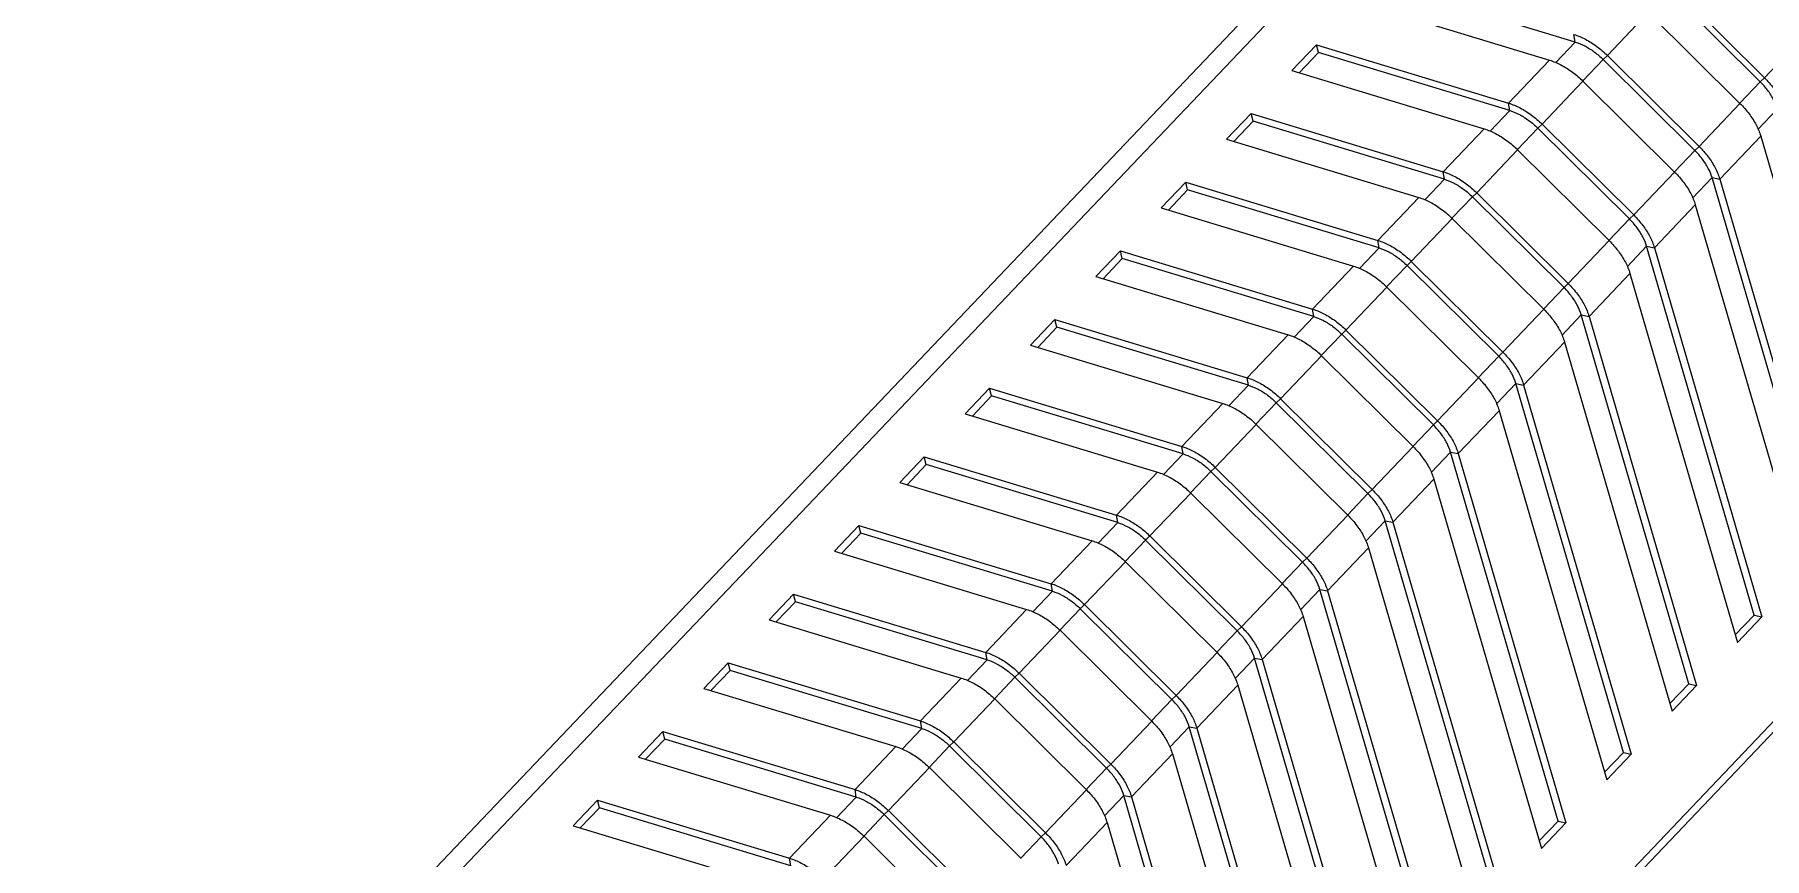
# Model space of a CAD drawing. Header units: millimetres. Extents: x 14343 to 15285, y -9166 to -7819.
# Drawn here: x 14975.1 to 15050.4, y -8199.1 to -8163.3 of the extents above; entities that cross this region are included whole.
import ezdxf

# ---------------------------------------------------------------- set-up
doc = ezdxf.new("R2010")
doc.units = ezdxf.units.MM

# ---------------------------------------------------------------- blocks, each defined once
blk = doc.blocks.new('u9')
at = {"color": 7, "linetype": 'Continuous'}
for p, q in [((155.769, 269.348), (234.544, 352.053)), ((156.683, 269.071), (233.55, 349.772)), ((156.695, 215.574), (274.46, 339.212)), ((156.786, 215.21), (274.526, 338.822)), ((228.189, 329.235), (219.853, 331.759)), ((232.246, 331.462), (236.234, 327.509)), ((232.432, 331.637), (236.42, 327.684)), ((218.704, 330.978), (227.069, 328.445)), ((231.368, 330.52), (229.588, 328.65)), ((231.368, 330.52), (235.356, 326.567)), ((215.86, 327.991), (216.924, 329.108)), ((217.008, 328.773), (216.924, 329.108)), ((216.924, 329.108), (225.288, 326.575)), ((227.333, 328.336), (228.189, 329.235)), ((228.189, 329.235), (228.133, 329.562)), ((238.201, 329.553), (236.42, 327.684)), ((216.173, 327.896), (217.008, 328.773)), ((225.345, 326.249), (217.008, 328.773)), ((227.069, 328.445), (225.288, 326.575)), ((228.514, 327.543), (229.402, 328.476)), ((229.402, 328.476), (229.588, 328.65)), ((229.402, 328.476), (233.39, 324.523)), ((229.588, 328.65), (233.576, 324.697)), ((215.86, 327.991), (224.224, 325.459)), ((228.524, 327.533), (226.743, 325.664)), ((228.524, 327.533), (232.512, 323.58)), ((236.234, 327.509), (235.346, 326.577)), ((236.234, 327.509), (236.42, 327.684)), ((213.015, 325.005), (214.079, 326.122)), ((214.164, 325.787), (214.079, 326.122)), ((214.079, 326.122), (222.444, 323.589)), ((224.488, 325.35), (225.345, 326.249)), ((225.345, 326.249), (225.288, 326.575)), ((235.356, 326.567), (233.576, 324.697)), ((236.986, 326.322), (236.139, 325.433)), ((213.329, 324.91), (214.164, 325.787)), ((222.5, 323.262), (214.164, 325.787)), ((224.224, 325.459), (222.444, 323.589)), ((225.669, 324.557), (226.557, 325.489)), ((226.557, 325.489), (226.743, 325.664)), ((226.557, 325.489), (230.545, 321.536)), ((226.743, 325.664), (230.731, 321.711)), ((213.015, 325.005), (221.38, 322.472)), ((225.679, 324.547), (223.899, 322.678)), ((225.679, 324.547), (229.667, 320.594)), ((233.39, 324.523), (232.502, 323.59)), ((233.39, 324.523), (233.576, 324.697)), ((236.258, 325.143), (234.477, 323.273)), ((236.258, 325.143), (240.939, 309.081)), ((210.171, 322.018), (211.235, 323.135)), ((211.319, 322.8), (211.235, 323.135)), ((211.235, 323.135), (219.599, 320.603)), ((221.644, 322.363), (222.5, 323.262)), ((222.5, 323.262), (222.444, 323.589)), ((232.512, 323.58), (230.731, 321.711)), ((234.141, 323.336), (233.295, 322.447)), ((238.819, 307.288), (234.141, 323.336)), ((234.141, 323.336), (234.477, 323.273)), ((234.477, 323.273), (239.158, 307.212)), ((210.484, 321.924), (211.319, 322.8)), ((219.656, 320.276), (211.319, 322.8)), ((221.38, 322.472), (219.599, 320.603)), ((222.824, 321.57), (223.713, 322.503)), ((223.713, 322.503), (223.899, 322.678)), ((223.713, 322.503), (227.701, 318.55)), ((223.899, 322.678), (227.887, 318.725)), ((210.171, 322.018), (218.535, 319.486)), ((222.835, 321.561), (221.054, 319.691)), ((222.835, 321.561), (226.823, 317.608)), ((230.545, 321.536), (229.657, 320.604)), ((230.545, 321.536), (230.731, 321.711)), ((233.413, 322.156), (231.632, 320.287)), ((233.413, 322.156), (238.095, 306.095)), ((207.326, 319.032), (208.39, 320.149)), ((208.475, 319.814), (208.39, 320.149)), ((208.39, 320.149), (216.755, 317.616)), ((218.799, 319.377), (219.656, 320.276)), ((219.656, 320.276), (219.599, 320.603)), ((229.667, 320.594), (227.887, 318.725)), ((231.296, 320.349), (230.45, 319.461)), ((235.974, 304.301), (231.296, 320.349)), ((231.296, 320.349), (231.632, 320.287)), ((231.632, 320.287), (236.314, 304.225)), ((207.64, 318.937), (208.475, 319.814)), ((216.811, 317.29), (208.475, 319.814)), ((218.535, 319.486), (216.755, 317.616)), ((219.98, 318.584), (220.868, 319.516)), ((220.868, 319.516), (221.054, 319.691)), ((220.868, 319.516), (224.856, 315.563)), ((221.054, 319.691), (225.042, 315.738)), ((207.326, 319.032), (215.691, 316.499)), ((219.99, 318.574), (218.209, 316.705)), ((219.99, 318.574), (223.978, 314.621)), ((227.701, 318.55), (226.813, 317.617)), ((227.701, 318.55), (227.887, 318.725)), ((230.569, 319.17), (228.788, 317.3)), ((230.569, 319.17), (235.25, 303.108)), ((204.482, 316.046), (205.546, 317.163)), ((205.63, 316.827), (205.546, 317.163)), ((205.546, 317.163), (213.91, 314.63)), ((215.955, 316.39), (216.811, 317.29)), ((216.811, 317.29), (216.755, 317.616)), ((226.823, 317.608), (225.042, 315.738)), ((228.452, 317.363), (227.606, 316.474)), ((233.13, 301.315), (228.452, 317.363)), ((228.452, 317.363), (228.788, 317.3)), ((228.788, 317.3), (233.469, 301.239)), ((204.795, 315.951), (205.63, 316.827)), ((213.967, 314.303), (205.63, 316.827)), ((215.691, 316.499), (213.91, 314.63)), ((217.135, 315.598), (218.023, 316.53)), ((218.023, 316.53), (218.209, 316.705)), ((218.023, 316.53), (222.012, 312.577)), ((218.209, 316.705), (222.198, 312.752)), ((204.482, 316.046), (212.846, 313.513)), ((217.146, 315.588), (215.365, 313.718)), ((217.146, 315.588), (221.134, 311.635)), ((224.856, 315.563), (223.968, 314.631)), ((224.856, 315.563), (225.042, 315.738)), ((227.724, 316.183), (225.943, 314.314)), ((227.724, 316.183), (232.406, 300.122)), ((201.637, 313.059), (202.701, 314.176)), ((202.786, 313.841), (202.701, 314.176)), ((202.701, 314.176), (211.066, 311.644)), ((213.11, 313.404), (213.967, 314.303)), ((213.967, 314.303), (213.91, 314.63)), ((223.978, 314.621), (222.198, 312.752)), ((225.607, 314.376), (224.761, 313.488)), ((230.285, 298.329), (225.607, 314.376)), ((225.607, 314.376), (225.943, 314.314)), ((225.943, 314.314), (230.625, 298.253)), ((201.951, 312.964), (202.786, 313.841)), ((211.122, 311.317), (202.786, 313.841)), ((212.846, 313.513), (211.066, 311.644)), ((214.291, 312.611), (215.179, 313.544)), ((215.179, 313.544), (215.365, 313.718)), ((215.179, 313.544), (219.167, 309.591)), ((215.365, 313.718), (219.353, 309.765)), ((224.88, 313.197), (223.099, 311.328)), ((224.88, 313.197), (229.561, 297.136)), ((201.637, 313.059), (210.002, 310.527)), ((214.301, 312.602), (212.52, 310.732)), ((214.301, 312.602), (218.289, 308.648)), ((222.012, 312.577), (221.124, 311.645)), ((222.012, 312.577), (222.198, 312.752)), ((198.793, 310.073), (199.857, 311.19)), ((199.941, 310.855), (199.857, 311.19)), ((199.857, 311.19), (208.221, 308.657)), ((210.266, 310.418), (211.122, 311.317)), ((211.122, 311.317), (211.066, 311.644)), ((221.134, 311.635), (219.353, 309.765)), ((222.763, 311.39), (221.917, 310.502)), ((227.441, 295.342), (222.763, 311.39)), ((222.763, 311.39), (223.099, 311.328)), ((223.099, 311.328), (227.78, 295.266)), ((199.106, 309.978), (199.941, 310.855)), ((208.278, 308.33), (199.941, 310.855)), ((210.002, 310.527), (208.221, 308.657)), ((211.446, 309.625), (212.334, 310.557)), ((212.334, 310.557), (212.52, 310.732)), ((212.334, 310.557), (216.323, 306.604)), ((212.52, 310.732), (216.509, 306.779)), ((222.035, 310.211), (220.254, 308.341)), ((222.035, 310.211), (226.717, 294.149)), ((198.793, 310.073), (207.157, 307.54)), ((211.457, 309.615), (209.676, 307.746)), ((211.457, 309.615), (215.445, 305.662)), ((219.167, 309.591), (218.279, 308.658)), ((219.167, 309.591), (219.353, 309.765)), ((195.948, 307.086), (197.012, 308.203)), ((197.097, 307.868), (197.012, 308.203)), ((197.012, 308.203), (205.377, 305.671)), ((207.421, 307.431), (208.278, 308.33)), ((208.278, 308.33), (208.221, 308.657)), ((218.289, 308.648), (216.509, 306.779)), ((219.918, 308.404), (219.072, 307.515)), ((224.596, 292.356), (219.918, 308.404)), ((219.918, 308.404), (220.254, 308.341)), ((220.254, 308.341), (224.936, 292.28)), ((196.262, 306.992), (197.097, 307.868)), ((205.433, 305.344), (197.097, 307.868)), ((207.157, 307.54), (205.377, 305.671)), ((208.602, 306.638), (209.49, 307.571)), ((209.49, 307.571), (209.676, 307.746)), ((209.49, 307.571), (213.478, 303.618)), ((209.676, 307.746), (213.664, 303.793)), ((219.19, 307.224), (217.41, 305.355)), ((219.19, 307.224), (223.872, 291.163)), ((195.948, 307.086), (204.313, 304.554)), ((208.612, 306.629), (206.831, 304.759)), ((208.612, 306.629), (212.6, 302.676)), ((216.323, 306.604), (215.434, 305.672)), ((216.323, 306.604), (216.509, 306.779)), ((205.433, 305.344), (205.377, 305.671)), ((215.445, 305.662), (213.664, 303.793)), ((193.104, 304.1), (194.168, 305.217)), ((194.252, 304.882), (194.168, 305.217)), ((194.168, 305.217), (202.532, 302.684)), ((204.577, 304.445), (205.433, 305.344)), ((217.074, 305.417), (216.228, 304.529)), ((221.751, 289.369), (217.074, 305.417)), ((217.074, 305.417), (217.41, 305.355)), ((217.41, 305.355), (222.091, 289.293)), ((193.417, 304.005), (194.252, 304.882)), ((202.589, 302.358), (194.252, 304.882)), ((204.313, 304.554), (202.532, 302.684)), ((205.757, 303.652), (206.645, 304.584)), ((206.645, 304.584), (206.831, 304.759)), ((206.645, 304.584), (210.634, 300.631)), ((206.831, 304.759), (210.819, 300.806)), ((216.346, 304.238), (214.565, 302.368)), ((216.346, 304.238), (221.028, 288.177)), ((235.974, 304.301), (235.154, 303.44)), ((236.314, 304.225), (235.25, 303.108)), ((235.974, 304.301), (236.314, 304.225)), ((193.104, 304.1), (201.468, 301.567)), ((205.768, 303.642), (203.987, 301.773)), ((205.768, 303.642), (209.756, 299.689)), ((213.478, 303.618), (212.59, 302.685)), ((213.478, 303.618), (213.664, 303.793)), ((202.589, 302.358), (202.532, 302.684)), ((212.6, 302.676), (210.819, 300.806)), ((190.259, 301.114), (191.323, 302.231)), ((190.573, 301.019), (191.408, 301.895)), ((191.408, 301.895), (191.323, 302.231)), ((191.323, 302.231), (199.688, 299.698)), ((199.744, 299.371), (191.408, 301.895)), ((201.732, 301.459), (202.589, 302.358)), ((214.229, 302.431), (213.383, 301.542)), ((218.907, 286.383), (214.229, 302.431)), ((214.229, 302.431), (214.565, 302.368)), ((214.565, 302.368), (219.247, 286.307)), ((201.468, 301.567), (199.688, 299.698)), ((202.913, 300.666), (203.801, 301.598)), ((203.801, 301.598), (203.987, 301.773)), ((203.801, 301.598), (207.789, 297.645)), ((203.987, 301.773), (207.975, 297.82)), ((213.501, 301.252), (211.721, 299.382)), ((213.501, 301.252), (218.183, 285.19)), ((233.13, 301.315), (232.309, 300.454)), ((233.469, 301.239), (232.406, 300.122)), ((233.13, 301.315), (233.469, 301.239)), ((190.259, 301.114), (198.624, 298.581)), ((202.923, 300.656), (201.142, 298.787)), ((202.923, 300.656), (206.911, 296.703)), ((210.634, 300.631), (209.745, 299.699)), ((210.634, 300.631), (210.819, 300.806)), ((199.744, 299.371), (199.688, 299.698)), ((209.756, 299.689), (207.975, 297.82)), ((187.415, 298.127), (188.479, 299.244)), ((187.728, 298.032), (188.563, 298.909)), ((188.563, 298.909), (188.479, 299.244)), ((188.479, 299.244), (196.843, 296.712)), ((196.899, 296.385), (188.563, 298.909)), ((198.888, 298.472), (199.744, 299.371)), ((211.385, 299.444), (210.539, 298.556)), ((216.062, 283.397), (211.385, 299.444)), ((211.385, 299.444), (211.721, 299.382)), ((211.721, 299.382), (216.402, 283.321)), ((187.415, 298.127), (195.779, 295.595)), ((198.624, 298.581), (196.843, 296.712)), ((200.068, 297.679), (200.956, 298.612)), ((200.956, 298.612), (201.142, 298.787)), ((200.956, 298.612), (204.944, 294.659)), ((201.142, 298.787), (205.13, 294.833)), ((210.657, 298.265), (208.876, 296.396)), ((210.657, 298.265), (215.338, 282.204)), ((230.285, 298.329), (229.464, 297.467)), ((230.625, 298.253), (229.561, 297.136)), ((230.285, 298.329), (230.625, 298.253)), ((200.079, 297.67), (198.298, 295.8)), ((200.079, 297.67), (204.067, 293.717)), ((207.789, 297.645), (206.901, 296.713)), ((207.789, 297.645), (207.975, 297.82)), ((196.899, 296.385), (196.843, 296.712)), ((206.911, 296.703), (205.13, 294.833)), ((184.57, 295.141), (185.634, 296.258)), ((184.884, 295.046), (185.719, 295.923)), ((185.719, 295.923), (185.634, 296.258)), ((185.634, 296.258), (193.998, 293.725)), ((194.055, 293.398), (185.719, 295.923)), ((196.043, 295.486), (196.899, 296.385)), ((208.54, 296.458), (207.694, 295.57)), ((213.218, 280.41), (208.54, 296.458)), ((208.54, 296.458), (208.876, 296.396)), ((208.876, 296.396), (213.558, 280.334)), ((184.57, 295.141), (192.935, 292.608)), ((195.779, 295.595), (193.998, 293.725)), ((197.224, 294.693), (198.112, 295.625)), ((198.112, 295.625), (198.298, 295.8)), ((198.112, 295.625), (202.1, 291.672)), ((198.298, 295.8), (202.286, 291.847)), ((207.812, 295.279), (206.032, 293.409)), ((207.812, 295.279), (212.494, 279.217)), ((227.441, 295.342), (226.62, 294.481)), ((227.78, 295.266), (226.717, 294.149)), ((227.441, 295.342), (227.78, 295.266)), ((197.234, 294.683), (195.453, 292.814)), ((197.234, 294.683), (201.222, 290.73)), ((204.944, 294.659), (204.056, 293.726)), ((204.944, 294.659), (205.13, 294.833)), ((194.055, 293.398), (193.998, 293.725))]:
    blk.add_line(p, q, dxfattribs=at)
for points, start_tangent, end_tangent in [([(228.133, 329.562), (228.631, 329.356), (229.126, 329.046), (229.588, 328.65)], (0.957088, -0.289796), (0.71022, -0.70398)), ([(228.189, 329.235), (228.604, 329.064), (229.017, 328.805), (229.402, 328.476)], (0.957088, -0.289796), (0.71022, -0.70398)), ([(227.069, 328.445), (227.567, 328.239)], (0.957088, -0.289796), (0.887501, -0.460806)), ([(227.567, 328.239), (228.063, 327.929), (228.524, 327.533)], (0.887501, -0.460806), (0.71022, -0.70398)), ([(236.986, 326.322), (236.821, 326.725), (236.565, 327.13), (236.234, 327.509)], (-0.279834, 0.960048), (-0.71022, 0.70398)), ([(236.42, 327.684), (236.817, 327.229), (237.124, 326.744), (237.322, 326.259)], (0.71022, -0.70398), (0.279834, -0.960048)), ([(225.288, 326.575), (225.786, 326.37), (226.282, 326.059), (226.743, 325.664)], (0.957088, -0.289796), (0.71022, -0.70398)), ([(225.345, 326.249), (225.76, 326.077), (226.173, 325.819), (226.557, 325.489)], (0.957088, -0.289796), (0.71022, -0.70398)), ([(235.356, 326.567), (235.753, 326.112), (236.06, 325.627)], (0.71022, -0.70398), (0.46183, -0.886968)), ([(224.224, 325.459), (224.722, 325.253)], (0.957088, -0.289796), (0.887501, -0.460806)), ([(224.722, 325.253), (225.218, 324.943), (225.679, 324.547)], (0.887501, -0.460806), (0.71022, -0.70398)), ([(236.06, 325.627), (236.258, 325.143)], (0.46183, -0.886968), (0.279834, -0.960048)), ([(234.141, 323.336), (233.976, 323.739), (233.72, 324.143), (233.39, 324.523)], (-0.279834, 0.960048), (-0.71022, 0.70398)), ([(233.576, 324.697), (233.973, 324.242), (234.28, 323.757), (234.477, 323.273)], (0.71022, -0.70398), (0.279834, -0.960048)), ([(222.444, 323.589), (222.942, 323.384), (223.437, 323.073), (223.899, 322.678)], (0.957088, -0.289796), (0.71022, -0.70398)), ([(222.5, 323.262), (222.915, 323.091), (223.328, 322.832), (223.713, 322.503)], (0.957088, -0.289796), (0.71022, -0.70398)), ([(232.512, 323.58), (232.909, 323.125), (233.216, 322.64)], (0.71022, -0.70398), (0.46183, -0.886968)), ([(221.38, 322.472), (221.878, 322.267)], (0.957088, -0.289796), (0.887501, -0.460806)), ([(221.878, 322.267), (222.374, 321.956), (222.835, 321.561)], (0.887501, -0.460806), (0.71022, -0.70398)), ([(233.216, 322.64), (233.413, 322.156)], (0.46183, -0.886968), (0.279834, -0.960048)), ([(231.296, 320.349), (231.132, 320.753), (230.876, 321.157), (230.545, 321.536)], (-0.279834, 0.960048), (-0.71022, 0.70398)), ([(230.731, 321.711), (231.128, 321.256), (231.435, 320.771), (231.633, 320.287)], (0.71022, -0.70398), (0.279834, -0.960048)), ([(219.599, 320.603), (220.097, 320.397), (220.593, 320.087), (221.054, 319.691)], (0.957088, -0.289796), (0.71022, -0.70398)), ([(219.656, 320.276), (220.071, 320.105), (220.484, 319.846), (220.868, 319.516)], (0.957088, -0.289796), (0.71022, -0.70398)), ([(229.667, 320.594), (230.064, 320.139), (230.371, 319.654)], (0.71022, -0.70398), (0.46183, -0.886968)), ([(218.535, 319.486), (219.033, 319.28)], (0.957088, -0.289796), (0.887501, -0.460806)), ([(219.033, 319.28), (219.529, 318.97), (219.99, 318.574)], (0.887501, -0.460806), (0.71022, -0.70398)), ([(230.371, 319.654), (230.569, 319.17)], (0.46183, -0.886968), (0.279834, -0.960048)), ([(228.452, 317.363), (228.287, 317.766), (228.031, 318.171), (227.701, 318.55)], (-0.279834, 0.960048), (-0.71022, 0.70398)), ([(227.887, 318.725), (228.284, 318.27), (228.591, 317.784), (228.788, 317.3)], (0.71022, -0.70398), (0.279834, -0.960048)), ([(216.755, 317.616), (217.253, 317.411), (217.748, 317.1), (218.209, 316.705)], (0.957088, -0.289796), (0.71022, -0.70398)), ([(216.811, 317.29), (217.226, 317.118), (217.639, 316.86), (218.023, 316.53)], (0.957088, -0.289796), (0.71022, -0.70398)), ([(226.823, 317.608), (227.22, 317.153), (227.527, 316.667)], (0.71022, -0.70398), (0.46183, -0.886968)), ([(215.691, 316.499), (216.189, 316.294)], (0.957088, -0.289796), (0.887501, -0.460806)), ([(216.189, 316.294), (216.685, 315.983), (217.146, 315.588)], (0.887501, -0.460806), (0.71022, -0.70398)), ([(227.527, 316.667), (227.724, 316.183)], (0.46183, -0.886968), (0.279834, -0.960048)), ([(225.607, 314.376), (225.443, 314.78), (225.187, 315.184), (224.856, 315.563)], (-0.279834, 0.960048), (-0.71022, 0.70398)), ([(225.042, 315.738), (225.439, 315.283), (225.746, 314.798), (225.944, 314.314)], (0.71022, -0.70398), (0.279834, -0.960048)), ([(213.91, 314.63), (214.408, 314.424), (214.904, 314.114), (215.365, 313.718)], (0.957088, -0.289796), (0.71022, -0.70398)), ([(213.967, 314.303), (214.382, 314.132), (214.795, 313.873), (215.179, 313.544)], (0.957088, -0.289796), (0.71022, -0.70398)), ([(223.978, 314.621), (224.375, 314.166), (224.682, 313.681)], (0.71022, -0.70398), (0.46183, -0.886968)), ([(212.846, 313.513), (213.344, 313.308)], (0.957088, -0.289796), (0.887501, -0.460806)), ([(213.344, 313.308), (213.84, 312.997), (214.301, 312.602)], (0.887501, -0.460806), (0.71022, -0.70398)), ([(224.682, 313.681), (224.88, 313.197)], (0.46183, -0.886968), (0.279834, -0.960048)), ([(222.763, 311.39), (222.598, 311.793), (222.342, 312.198), (222.012, 312.577)], (-0.279834, 0.960048), (-0.71022, 0.70398)), ([(222.198, 312.752), (222.594, 312.297), (222.902, 311.812), (223.099, 311.327)], (0.71022, -0.70398), (0.279834, -0.960048)), ([(211.066, 311.644), (211.564, 311.438), (212.059, 311.128), (212.52, 310.732)], (0.957088, -0.289796), (0.71022, -0.70398)), ([(211.122, 311.317), (211.537, 311.146), (211.95, 310.887), (212.334, 310.557)], (0.957088, -0.289796), (0.71022, -0.70398)), ([(221.134, 311.635), (221.531, 311.18), (221.838, 310.695)], (0.71022, -0.70398), (0.46183, -0.886968)), ([(210.002, 310.527), (210.5, 310.321)], (0.957088, -0.289796), (0.887501, -0.460806)), ([(210.5, 310.321), (210.995, 310.011), (211.457, 309.615)], (0.887501, -0.460806), (0.71022, -0.70398)), ([(221.838, 310.695), (222.035, 310.211)], (0.46183, -0.886968), (0.279834, -0.960048)), ([(219.918, 308.404), (219.754, 308.807), (219.498, 309.211), (219.167, 309.591)], (-0.279834, 0.960048), (-0.71022, 0.70398)), ([(219.353, 309.765), (219.75, 309.31), (220.057, 308.825), (220.255, 308.341)], (0.71022, -0.70398), (0.279834, -0.960048)), ([(208.221, 308.657), (208.719, 308.452), (209.215, 308.141), (209.676, 307.746)], (0.957088, -0.289796), (0.71022, -0.70398)), ([(208.278, 308.33), (208.693, 308.159), (209.106, 307.9), (209.49, 307.571)], (0.957088, -0.289796), (0.71022, -0.70398)), ([(218.289, 308.648), (218.686, 308.193), (218.993, 307.708)], (0.71022, -0.70398), (0.46183, -0.886968)), ([(207.157, 307.54), (207.655, 307.335)], (0.957088, -0.289796), (0.887501, -0.460806)), ([(207.655, 307.335), (208.151, 307.024), (208.612, 306.629)], (0.887501, -0.460806), (0.71022, -0.70398)), ([(218.993, 307.708), (219.191, 307.224)], (0.46183, -0.886968), (0.279834, -0.960048)), ([(217.074, 305.417), (216.909, 305.821), (216.653, 306.225), (216.323, 306.604)], (-0.279834, 0.960048), (-0.71022, 0.70398)), ([(216.509, 306.779), (216.905, 306.324), (217.213, 305.839), (217.41, 305.355)], (0.71022, -0.70398), (0.279834, -0.960048)), ([(205.377, 305.671), (205.875, 305.465), (206.37, 305.155), (206.831, 304.759)], (0.957088, -0.289796), (0.71022, -0.70398)), ([(215.445, 305.662), (215.842, 305.207), (216.149, 304.722)], (0.71022, -0.70398), (0.46183, -0.886968)), ([(205.433, 305.344), (205.848, 305.173), (206.261, 304.914), (206.645, 304.584)], (0.957088, -0.289796), (0.71022, -0.70398)), ([(204.313, 304.554), (204.811, 304.348)], (0.957088, -0.289796), (0.887501, -0.460806)), ([(204.811, 304.348), (205.306, 304.038), (205.768, 303.642)], (0.887501, -0.460806), (0.71022, -0.70398)), ([(216.149, 304.722), (216.346, 304.238)], (0.46183, -0.886968), (0.279834, -0.960048)), ([(214.229, 302.431), (214.065, 302.834), (213.809, 303.239), (213.478, 303.618)], (-0.279834, 0.960048), (-0.71022, 0.70398)), ([(213.664, 303.793), (214.061, 303.338), (214.368, 302.852), (214.566, 302.368)], (0.71022, -0.70398), (0.279834, -0.960048)), ([(202.532, 302.684), (203.03, 302.479), (203.526, 302.168), (203.987, 301.773)], (0.957088, -0.289796), (0.71022, -0.70398)), ([(212.6, 302.676), (212.997, 302.221), (213.304, 301.736)], (0.71022, -0.70398), (0.46183, -0.886968)), ([(202.589, 302.358), (203.004, 302.186), (203.417, 301.928), (203.801, 301.598)], (0.957088, -0.289796), (0.71022, -0.70398)), ([(201.468, 301.567), (201.966, 301.362)], (0.957088, -0.289796), (0.887501, -0.460806)), ([(201.966, 301.362), (202.462, 301.051), (202.923, 300.656)], (0.887501, -0.460806), (0.71022, -0.70398)), ([(213.304, 301.736), (213.502, 301.251)], (0.46183, -0.886968), (0.279834, -0.960048)), ([(211.385, 299.444), (211.22, 299.848), (210.964, 300.252), (210.634, 300.631)], (-0.279834, 0.960048), (-0.71022, 0.70398)), ([(210.819, 300.806), (211.216, 300.351), (211.524, 299.866), (211.721, 299.382)], (0.71022, -0.70398), (0.279834, -0.960048)), ([(199.688, 299.698), (200.186, 299.492), (200.681, 299.182), (201.142, 298.787)], (0.957088, -0.289796), (0.71022, -0.70398)), ([(209.756, 299.689), (210.153, 299.234), (210.46, 298.749)], (0.71022, -0.70398), (0.46183, -0.886968)), ([(199.744, 299.371), (200.159, 299.2), (200.572, 298.941), (200.956, 298.612)], (0.957088, -0.289796), (0.71022, -0.70398)), ([(198.624, 298.581), (199.122, 298.376)], (0.957088, -0.289796), (0.887501, -0.460806)), ([(199.122, 298.376), (199.617, 298.065), (200.079, 297.67)], (0.887501, -0.460806), (0.71022, -0.70398)), ([(210.46, 298.749), (210.657, 298.265)], (0.46183, -0.886968), (0.279834, -0.960048)), ([(208.54, 296.458), (208.376, 296.862), (208.12, 297.266), (207.789, 297.645)], (-0.279834, 0.960048), (-0.71022, 0.70398)), ([(207.975, 297.82), (208.372, 297.365), (208.679, 296.88), (208.877, 296.396)], (0.71022, -0.70398), (0.279834, -0.960048)), ([(196.843, 296.712), (197.341, 296.506), (197.837, 296.196), (198.298, 295.8)], (0.957088, -0.289796), (0.71022, -0.70398)), ([(206.911, 296.703), (207.308, 296.248), (207.615, 295.763)], (0.71022, -0.70398), (0.46183, -0.886968)), ([(196.899, 296.385), (197.315, 296.214), (197.728, 295.955), (198.112, 295.625)], (0.957088, -0.289796), (0.71022, -0.70398)), ([(195.779, 295.595), (196.277, 295.389)], (0.957088, -0.289796), (0.887501, -0.460806)), ([(196.277, 295.389), (196.773, 295.079), (197.234, 294.683)], (0.887501, -0.460806), (0.71022, -0.70398)), ([(207.615, 295.763), (207.813, 295.279)], (0.46183, -0.886968), (0.279834, -0.960048)), ([(205.696, 293.472), (205.531, 293.875), (205.275, 294.279), (204.944, 294.659)], (-0.279834, 0.960048), (-0.71022, 0.70398)), ([(205.13, 294.833), (205.527, 294.378), (205.834, 293.893), (206.032, 293.409)], (0.71022, -0.70398), (0.279834, -0.960048)), ([(193.998, 293.725), (194.497, 293.52), (194.992, 293.209), (195.453, 292.814)], (0.957088, -0.289796), (0.71022, -0.70398))]:
    blk.add_spline(points, degree=3, dxfattribs=dict(at, start_tangent=start_tangent, end_tangent=end_tangent))

msp = doc.modelspace()

# ---------------------------------------------------------------- block references
msp.add_blockref('u9', (14813.948, -8492.81))

doc.saveas('drawing.dxf')
